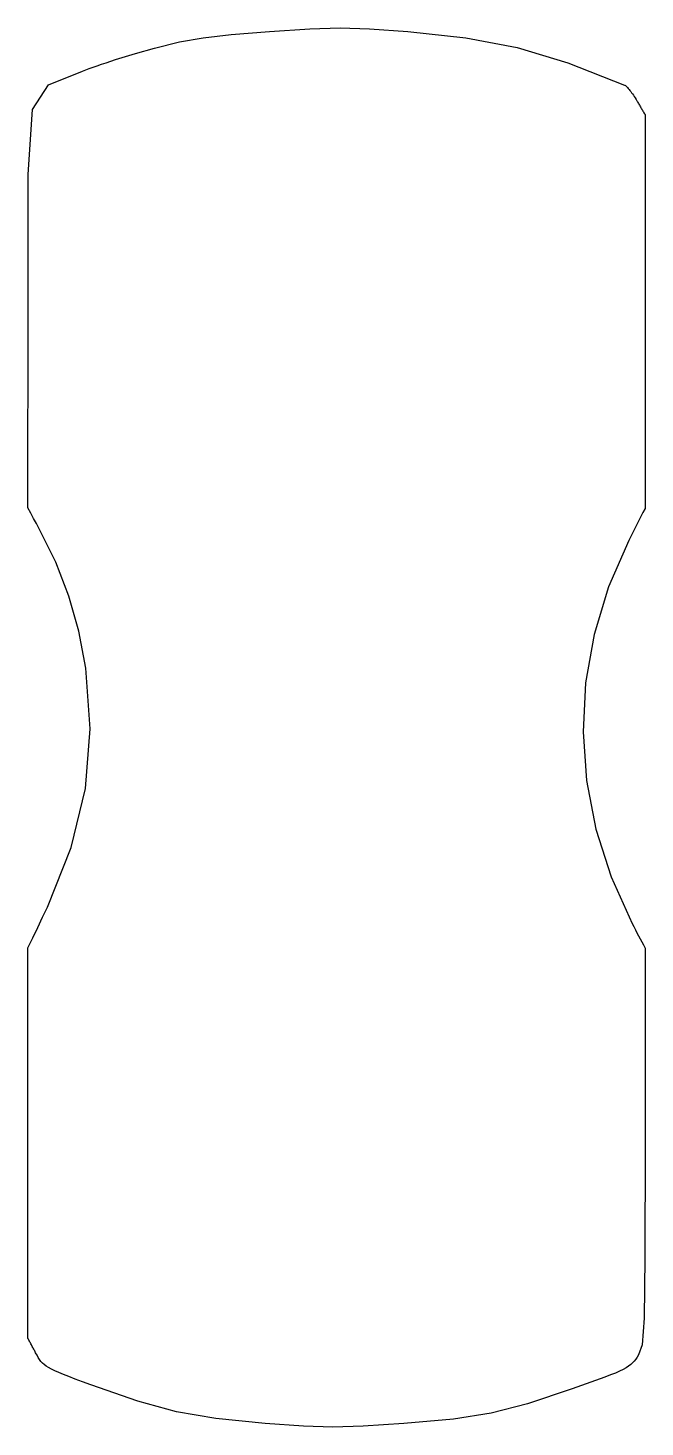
# Model space of a CAD drawing. Extents: x 0 to 2.91, y 0.01 to 6.61.
import ezdxf

# ---------------------------------------------------------------- set-up
doc = ezdxf.new("R2010")
doc.units = 0
doc.layers.add('Calque_1', color=7, linetype='CONTINUOUS')

msp = doc.modelspace()

# ---------------------------------------------------------------- linework, layer by layer
at = {"layer": 'Calque_1', "color": 7}
msp.add_lwpolyline([(2.880609, 0.352497), (2.873689, 0.34149), (2.866947, 0.33133), (2.859985, 0.322299), (2.852401, 0.313832), (2.843796, 0.30593), (2.833769, 0.29831), (2.82192, 0.29069), (2.807848, 0.28307), (2.791151, 0.274886), (2.771431, 0.266137), (2.748285, 0.256824), (2.721314, 0.246381), (2.567164, 0.191038), (2.356332, 0.120595), (2.186052, 0.076653), (2.007769, 0.049277), (1.77293, 0.028675), (1.581268, 0.015693), (1.43928, 0.01146), (1.300758, 0.015693), (1.119493, 0.028675), (0.887295, 0.051253), (0.701741, 0.082721), (0.519491, 0.132702), (0.297206, 0.21085), (0.258403, 0.225243), (0.224311, 0.237943), (0.194566, 0.249232), (0.168804, 0.259392), (0.14666, 0.268423), (0.127771, 0.276607), (0.111772, 0.284227), (0.0983, 0.291565), (0.086989, 0.298621), (0.077477, 0.305676), (0.069398, 0.313014), (0.06239, 0.320916), (0.056086, 0.329383), (0.050125, 0.338978), (0.044141, 0.349703), (0.037769, 0.361556), (0.035509, 0.36579), (0.033249, 0.370023), (0.030989, 0.374256), (0.028729, 0.37849), (0.026469, 0.382723), (0.024209, 0.386956), (0.021949, 0.39119), (0.019689, 0.395423), (0.017429, 0.399656), (0.015169, 0.40389), (0.012909, 0.408123), (0.010648, 0.412356), (0.008388, 0.41659), (0.006128, 0.420823), (0.003868, 0.425056), (0.001608, 0.42929), (0.001608, 0.659555), (0.001608, 0.889792), (0.001608, 1.120057), (0.001608, 1.350322), (0.001608, 2.271354), (0.024547, 2.319558), (0.047486, 2.367761), (0.070425, 2.415965), (0.093364, 2.464168), (0.205176, 2.744528), (0.272122, 3.023166), (0.294817, 3.303836), (0.273876, 3.590461), (0.240973, 3.76541), (0.194378, 3.930792), (0.13281, 4.090502), (0.054994, 4.248321), (0.041647, 4.272874), (0.028301, 4.297427), (0.014954, 4.321981), (0.001608, 4.346534), (0.00167, 5.283371), (0.001829, 5.919302), (0.023476, 6.22557), (0.09854, 6.341591), (0.25895, 6.4067), (0.273846, 6.412626), (0.290401, 6.418835), (0.308441, 6.425326), (0.327792, 6.4321), (0.34828, 6.439155), (0.36973, 6.446493), (0.391968, 6.453831), (0.414819, 6.461169), (0.508878, 6.490153), (0.598818, 6.515553), (0.716184, 6.544283), (0.826952, 6.564321), (0.958843, 6.579561), (1.139579, 6.593954), (1.330282, 6.606372), (1.473121, 6.610323), (1.612548, 6.60609), (1.793016, 6.593672), (2.066651, 6.564293), (2.307563, 6.5175), (2.54648, 6.445703), (2.814128, 6.341337), (2.816352, 6.341337), (2.818903, 6.338515), (2.821755, 6.335693), (2.824876, 6.332588), (2.828237, 6.329202), (2.831807, 6.32525), (2.835558, 6.320735), (2.839458, 6.315937), (2.84348, 6.310857), (2.847589, 6.305213), (2.85176, 6.299286), (2.855963, 6.293077), (2.860165, 6.286868), (2.864336, 6.280377), (2.868448, 6.273604), (2.872473, 6.26683), (2.874872, 6.262879), (2.877271, 6.258646), (2.879669, 6.254695), (2.882068, 6.250462), (2.884467, 6.24651), (2.886866, 6.242559), (2.889265, 6.238326), (2.891664, 6.234375), (2.894063, 6.230424), (2.896462, 6.22619), (2.898861, 6.222239), (2.901259, 6.218006), (2.903658, 6.214055), (2.906057, 6.210104), (2.908456, 6.20587), (2.910855, 6.201919), (2.910855, 5.969622), (2.910855, 5.737353), (2.910855, 5.505056), (2.910855, 5.272787), (2.910855, 4.343655), (2.901251, 4.324746), (2.891647, 4.305838), (2.882043, 4.286929), (2.872439, 4.26802), (2.862835, 4.249111), (2.853231, 4.230202), (2.843627, 4.211293), (2.834023, 4.192384), (2.738323, 3.97369), (2.670584, 3.749295), (2.630789, 3.521034), (2.618921, 3.290712), (2.634964, 3.060222), (2.6789, 2.831396), (2.750714, 2.606013), (2.850389, 2.385993), (2.857947, 2.371599), (2.865505, 2.357206), (2.873065, 2.342813), (2.880623, 2.328419), (2.888184, 2.314026), (2.895745, 2.299633), (2.903303, 2.285239), (2.910863, 2.270846), (2.910863, 1.33607), (2.910214, 0.810036), (2.90661, 0.524935), (2.897562, 0.399318), (2.880578, 0.351707), (2.880574, 0.351707), (2.88057, 0.351707), (2.880566, 0.351707), (2.880563, 0.351678), (2.880559, 0.351678), (2.880555, 0.351678), (2.880551, 0.351678), (2.880547, 0.351678), (2.880543, 0.351678), (2.88054, 0.351678), (2.880536, 0.351678), (2.880532, 0.35165), (2.880528, 0.35165), (2.880524, 0.35165), (2.88052, 0.35165), (2.880609, 0.352497)], close=True, dxfattribs=at)

doc.saveas('drawing.dxf')
